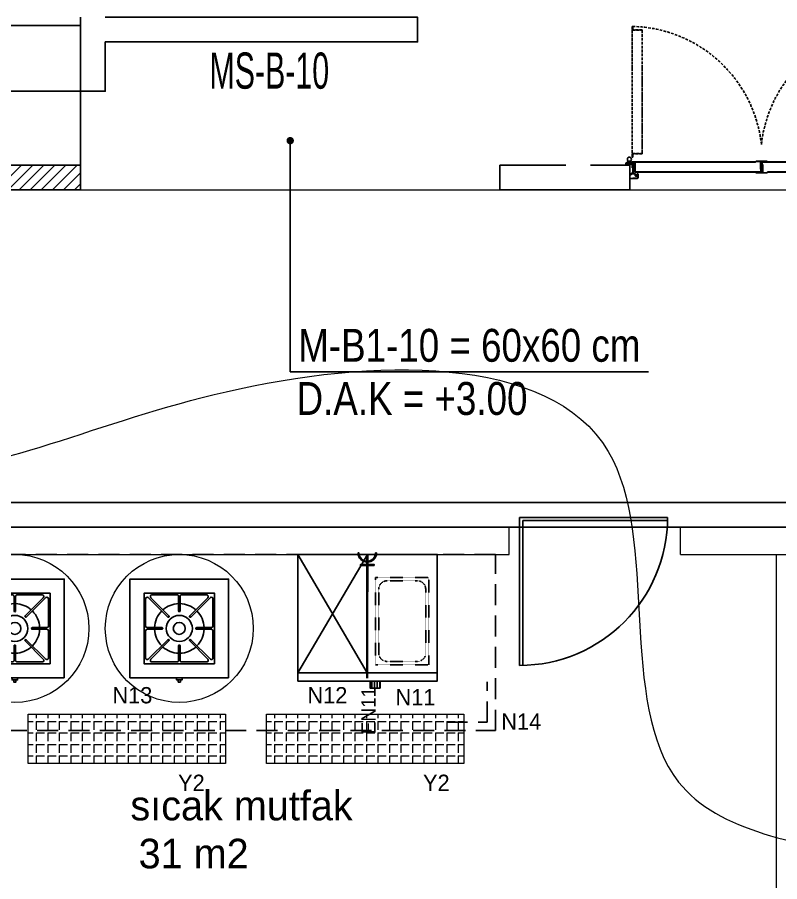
# Model space of a CAD drawing. Header units: centimetres. Extents: x -72470 to -43129, y -18750 to -16337.
# Drawn here: x -54532 to -54068, y -17000 to -16474 of the extents above; entities that cross this region are included whole.
import ezdxf

# ---------------------------------------------------------------- set-up
doc = ezdxf.new("R2010")
doc.units = ezdxf.units.CM
doc.header["$MEASUREMENT"] = 0
for name, pattern in [('11-021_3001-BLOK_B_ZEMIN_KAT$0$HIDDEN2', [4.7624999999999975, 3.174999999999998, -1.587499999999999]), ('Dashed', [0.0056444444656372, 0.0028222222328186, -0.0028222222328186]), ('DUZ', [0]), ('HIDDENX2', [19.049999999999997, 12.7, -6.349999999999998])]:
    doc.linetypes.add(name, pattern=pattern)
doc.layers.get('0').update_dxf_attribs({"linetype": 'DUZ', "lineweight": 0})
doc.layers.add('11-021_3001-BLOK_B_ZEMIN_KAT$0$2DALANNET', color=1, linetype='Continuous', plot=False)
for name, color, linetype in [('11-021_3001-BLOK_B_ZEMIN_KAT$0$2DDOSEMETARAMA', 8, 'Continuous'), ('11-021_3001-BLOK_B_ZEMIN_KAT$0$2DDUVAR', 3, 'Continuous'), ('11-021_3001-BLOK_B_ZEMIN_KAT$0$2DKAPI', 180, 'Continuous'), ('11-021_3001-BLOK_B_ZEMIN_KAT$0$2DTARAMA-DUVAR', 250, 'Continuous'), ('11-021_3001-BLOK_B_ZEMIN_KAT$0$2DTARAMA1', 253, 'Continuous'), ('11-021_3001-BLOK_B_ZEMIN_KAT$0$2DYAZI1', 212, 'Continuous'), ('11-021_3001-BLOK_B_ZEMIN_KAT$0$2DYAZI_SAFT', 212, 'Continuous'), ('ELEKTRİK', 10, 'Continuous'), ('kapı ABD', 55, 'Continuous'), ('S2000-002 Çizgi', 7, 'Continuous')]:
    doc.layers.add(name, color=color, linetype=linetype)
doc.layers.add('ELK', color=1, linetype='Continuous', lineweight=35)
doc.layers.add('TEFRIS', color=30, linetype='Continuous', lineweight=9)
doc.styles.add('11-021_3001-BLOK_B_ZEMIN_KAT$0$ARIAL', font='arial.ttf', dxfattribs={"width": 0.8})
doc.styles.add('11-021_3001-BLOK_B_ZEMIN_KAT$0$OLCU', font='arial.ttf', dxfattribs={"width": 0.8})
doc.styles.add('TAKSİM', font='GOTHIC.TTF', dxfattribs={"height": 20})
doc.dimstyles.new('11-021_3001-BLOK_B_ZEMIN_KAT$0$DIM100', dxfattribs={"dimscale": 90, "dimtxt": 0.25, "dimasz": 0.005, "dimexe": 0.04, "dimexo": 0.1, "dimgap": 0.05, "dimtad": 1, "dimrnd": 0.5, "dimdsep": 46, "dimtxsty": '11-021_3001-BLOK_B_ZEMIN_KAT$0$OLCU', "dimblk": '11-021_3001-BLOK_B_ZEMIN_KAT$0$WDIM', "dimcen": 0.09, "dimse1": 1, "dimse2": 1, "dimclrd": 256, "dimclre": 256, "dimclrt": 6, "dimadec": 0, "dimazin": 0, "dimtfac": 1, "dimtix": 1, "dimtmove": 1, "dimatfit": 2, "dimldrblk": '11-021_3001-BLOK_B_ZEMIN_KAT$0$WDIM', "dimfxl": 1, "dimtolj": 1, "dimarcsym": 0})

# ---------------------------------------------------------------- blocks, each defined once
blk = doc.blocks.new('11-021_3001-BLOK_B_ZEMIN_KAT$0$K-22')
at = {"layer": '11-021_3001-BLOK_B_ZEMIN_KAT$0$2DKAPI'}
for p, q in [((-1.359999900008915, 2.290000000000873), (-1.359999900008915, 1.5)), ((-1.359999900008915, 1.30000000000109), (-1.359999900008915, 1.100000000000362)), ((-1.059999900009642, 2.290000000000873), (-1.059999900009642, 1.5)), ((-1.059999900009642, 1.30000000000109), (-1.059999900009642, 1.100000000000362)), ((-0.2499999000101525, 2.440000000000509), (-0.9099999000100067, 2.440000000000509)), ((1.390000099991083, 0.9500000000007276), (-0.9099999000100067, 0.9500000000007276)), ((1.390000099991083, 0.6500000000014552), (-0.9099999000100067, 0.6500000000014552)), ((-0.7299999000097162, 0.9500000000007276), (-0.7299999000097162, 1.30000000000109)), ((-0.1482389756292832, 2.444115963049624), (-0.3680908695623657, 2.224264057662365)), ((0.6406736556655233, 2.808764555677043), (-0.1266695074828021, 2.041421352554606)), ((2.650000099989483, 1.700000000000725), (0.0147518524372572, 1.700000000000725)), ((1.390000099991083, 0.9500000000007276), (2.032287565552906, 0.9500000000007276)), ((1.5, 0.5), (1.5, -1.549999999999271)), ((1.800000000001088, 0.5), (1.800000000001088, -1.549999999999271)), ((2.164575231096023, 1.400000000001455), (2.650000099989483, 1.400000000001455)), ((2.800000099990937, 1.25), (2.800000099990937, -2)), ((3.100000099990211, 1.25), (3.100000099990211, -2)), ((76.80000000000109, 2.515000000001236), (76.32500000000073, 2.040000000000873)), ((76.8114213562385, 2.415000000000873), (76.39571067811812, 1.999289321882313)), ((76.80000000000109, 2.515000000001236), (83.375, 2.515000000001236)), ((76.8114213562385, 2.415000000000873), (83.375, 2.415000000000873)), ((79.39999999999962, 2.290000000000873), (79.39999999999962, -2.17819388603311)), ((79.5, 2.390000000001236), (83.27499999999962, 2.390000000001236)), ((79.5, 2.290000000000873), (79.5, -2.17819388603311)), ((79.5, 2.290000000000873), (83.27499999999962, 2.290000000000873)), ((79.80000000000109, 1.861806113967759), (79.5, 1.861806113967759)), ((79.5, 0.2218061139683414), (79.80000000000109, 0.2218061139683414)), ((79.57500000000073, 2.265000000001236), (83.37500000000182, 2.265000000001236)), ((79.57500000000073, 2.265000000001236), (79.57500000000073, 2.165000000000873)), ((79.57500000000073, 2.165000000000873), (83.37500000000182, 2.165000000000873)), ((79.80000000000109, 1.861806113967759), (79.80000000000109, -2.17819388603311)), ((80.39999999999961, 0.5353113425608172), (80.39999999999961, 1.940000000000509)), ((80.39999999999961, 0.3781938860338414), (80.39999999999961, -3.92180611396543)), ((80.70000000000073, 0.3781938860338414), (80.39999999999961, 0.3781938860338414)), ((80.47411809548973, 0.4387187599331811), (80.70000000000073, 0.3781938860338414)), ((80.5, 0.5353113425608172), (80.5, 1.970000000001164)), ((80.5, 0.5353113425608172), (80.72588190451098, 0.4747864686632969)), ((80.70000000000073, -4.349999999998543), (80.70000000000073, 0.3781938860338414)), ((80.80000000000109, -4.349999999998543), (80.80000000000109, 0.3781938860338414)), ((83.27499999999962, 2.390000000001236), (83.27499999999962, 2.290000000000873)), ((83.375, 2.415000000000873), (83.37500000000182, 2.265000000001236)), ((83.47500000000038, 2.415000000000873), (83.47500000000038, 2.265000000001236)), ((156.8999999000098, 1.25), (156.8999999000098, -2)), ((157.199999900009, 1.25), (157.199999900009, -2)), ((157.3499999000105, 1.700000000000725), (159.9852481475627, 1.700000000000725)), ((157.8354247689039, 1.400000000001455), (157.3499999000105, 1.400000000001455)), ((158.6099999000089, 0.9500000000007276), (157.9677124344471, 0.9500000000007276)), ((158.1999999999989, 0.5), (158.1999999999989, -1.549999999999271)), ((158.5, 0.5), (158.5, -1.549999999999271)), ((158.6099999000089, 0.9500000000007276), (160.90999990001, 0.9500000000007276)), ((158.6099999000089, 0.6500000000014552), (160.90999990001, 0.6500000000014552)), ((159.3593263443344, 2.808764555677043), (160.1266695074828, 2.041421352554606)), ((160.1482389756293, 2.444115963049624), (160.3680908695623, 2.224264057662365)), ((160.2499999000101, 2.440000000000509), (160.90999990001, 2.440000000000509)), ((160.7299999000097, 0.9500000000007276), (160.7299999000097, 1.30000000000109)), ((161.0599999000096, 2.290000000000873), (161.0599999000096, 1.5)), ((161.0599999000096, 1.30000000000109), (161.0599999000096, 1.100000000000362)), ((161.3599999000089, 2.290000000000873), (161.3599999000089, 1.5)), ((161.3599999000089, 1.30000000000109), (161.3599999000089, 1.100000000000362)), ((1.800000000001088, -1.549999999999271), (1.5, -1.549999999999271)), ((3.100000099990211, -2), (2.800000099990937, -2)), ((76.70000000000255, -4.474999999998543), (76.7000000000007, -4.324999999998905)), ((80.60000000000036, -4.224999999998543), (76.80000000000109, -4.224999999998543)), ((80.60000000000036, -4.324999999998905), (76.80000000000109, -4.324999999998905)), ((76.80000000000109, -4.474999999998543), (76.80000000000109, -4.324999999998905)), ((83.3635786437626, -4.474999999998543), (76.80000000000109, -4.474999999998543)), ((83.375, -4.574999999998908), (76.80000000000109, -4.574999999998908)), ((80.70000000000073, -4.349999999998543), (76.89999999999962, -4.349999999998543)), ((76.89999999999962, -4.449999999998908), (76.89999999999962, -4.349999999998543)), ((80.70000000000073, -4.449999999998908), (76.89999999999962, -4.449999999998908)), ((79.70000000000073, -2.335311342560089), (79.47411809548977, -2.274786468660749)), ((79.5, -2.17819388603311), (79.80000000000109, -2.17819388603311)), ((79.72588190451097, -2.238718759930634), (79.5, -2.17819388603311)), ((79.70000000000073, -2.335311342560089), (79.70000000000073, -3.999999999998181)), ((79.80000000000109, -0.3781938860320224), (80.39999999999961, -0.3781938860320224)), ((79.80000000000109, -0.6281938860320225), (80.39999999999961, -0.6281938860320225)), ((79.80000000000109, -1.921943872519475), (80.39999999999961, -1.346943926573658)), ((79.80000000000109, -2.335311342560089), (79.80000000000109, -3.999999999998181)), ((80.39999999999961, -1.771806113965793), (80.70000000000073, -1.771806113965793)), ((80.39999999999961, -3.92180611396543), (80.70000000000073, -3.92180611396543)), ((80.60000000000036, -4.324999999998905), (80.60000000000036, -4.224999999998543)), ((83.3635786437626, -4.474999999998543), (83.77928932188117, -4.059289321879986)), ((83.375, -4.574999999998908), (83.85000000000038, -4.099999999998543)), ((156.8999999000098, -2), (157.199999900009, -2)), ((158.1999999999989, -1.549999999999271), (158.5, -1.549999999999271)), ((2.000000099989847, -8), (0, -8)), ((157.9999999000101, -8), (160, -8))]:
    blk.add_line(p, q, dxfattribs=at)
at = {"layer": '11-021_3001-BLOK_B_ZEMIN_KAT$0$2DKAPI', "lineweight": -2}
for points in [[(3.399999999999636, -5.399999999999636), (3.399999999999636, -6.099999999998545, 0.4142135623730951), (3.600000000000362, -6.299999999999272), (4.399999999999637, -6.299999999999272, 0.4945646170043649), (4.592946919385211, -6.047355092363433), (4.59294690000024, -6.04735509999955), (4.410579620924182, -5.378967361453756, -1.142909286166664), (5.000000000001818, -5.299999999999272), (5, -7.599999999998545, -0.4142135623730871), (4.600000000000362, -8), (2, -8), (2, -7.799999999999272), (4.600000000000362, -7.799999999999272, 0.4142135623730769), (4.800000000001088, -7.599999999998545), (4.800000000001088, -5.299999999999272, 1.142909286166394), (4.603526540307938, -5.326322453816827), (4.78589384652696, -5.994710213157302, -0.4945645940809531), (4.399999999999637, -6.5), (3.600000000000362, -6.5, -0.4142135623730951), (3.199999999998908, -6.099999999998545), (3.199999999998908, -5.399999999999636, 0.4142135623730784), (3, -5.199999999998908), (2.199999999998908, -5.199999999998908, -0.3884729073062296), (1.801571681649875, -4.83542421680613), (1.805652226817983, -4.832132275398177), (1.800858313074058, -4.826189955258087, -0.0163819052192168), (1.800000000001088, -4.799999999999272), (1.800000000001088, 0.5803847000006499, -0.2679492246572428), (1.999999991667206, 0.9267949144323208, 0.7673270070872636), (1.899999999999636, 1.30000000000109), (-2.100000000000362, 1.30000000000109, 0.4142135623730974), (-2.30000000000109, 1.100000000000362), (-2.30000000000109, 0.5), (-2.499999999998181, 0.5), (-2.499999999998181, 1.100000000000362, -0.4142135623731005), (-2.100000000000362, 1.5), (1.899999999999636, 1.5, -0.7673271923644284), (2.100000008331333, 0.7535897855686926, 0.2679492053215695), (2.000000000001818, 0.5803847000006499), (2.000000000001818, -4.799999999999272, 0.4142135623730784), (2.199999999998908, -5), (3, -5, -0.4142135623731117)], [(156.6000000000003, -5.399999999999636), (156.6000000000003, -6.099999999998545, -0.4142135623730951), (156.3999999999996, -6.299999999999272), (155.6000000000003, -6.299999999999272, -0.4945646170043649), (155.4070530806148, -6.047355092363433), (155.4070530999997, -6.04735509999955), (155.5894203790758, -5.378967361453756, 1.142909286166664), (154.9999999999982, -5.299999999999272), (155, -7.599999999998545, 0.4142135623730871), (155.3999999999996, -8), (158, -8), (158, -7.799999999999272), (155.3999999999996, -7.799999999999272, -0.4142135623730769), (155.1999999999989, -7.599999999998545), (155.1999999999989, -5.299999999999272, -1.142909286166394), (155.396473459692, -5.326322453816827), (155.214106153473, -5.994710213157302, 0.4945645940809531), (155.6000000000003, -6.5), (156.3999999999996, -6.5, 0.4142135623730951), (156.8000000000011, -6.099999999998545), (156.8000000000011, -5.399999999999636, -0.4142135623730784), (157, -5.199999999998908), (157.8000000000011, -5.199999999998908, 0.3884729073062296), (158.1984283183501, -4.83542421680613), (158.194347773182, -4.832132275398177), (158.1991416869259, -4.826189955258087, 0.0163819052192168), (158.1999999999989, -4.799999999999272), (158.1999999999989, 0.5803847000006499, 0.2679492246572428), (158.0000000083328, 0.9267949144323208, -0.7673270070872636), (158.1000000000003, 1.30000000000109), (162.1000000000003, 1.30000000000109, -0.4142135623730974), (162.3000000000011, 1.100000000000362), (162.3000000000011, 0.5), (162.4999999999982, 0.5), (162.4999999999982, 1.100000000000362, 0.4142135623731005), (162.1000000000003, 1.5), (158.1000000000003, 1.5, 0.7673271923644284), (157.8999999916686, 0.7535897855686926, -0.2679492053215695), (157.9999999999982, 0.5803847000006499), (157.9999999999982, -4.799999999999272, -0.4142135623730784), (157.8000000000011, -5), (157, -5, 0.4142135623731117)]]:
    blk.add_lwpolyline(points, format="xyb", close=True, dxfattribs=at)
at = {"layer": '11-021_3001-BLOK_B_ZEMIN_KAT$0$2DKAPI'}
for points in [[(55, -4.099999999998543), (55, -4.099999999998543), (3.220000099989191, -4.099999999998543, -0.4142135623730951), (3.100000099990211, -3.979999999999563), (3.100000099990211, 1.75, 0.4142135623730721), (2.970000099989191, 1.880000000001015), (1.120000099990644, 1.880000000001015, 1), (1.120000099990644, 1.860000000000581), (2.965000099989993, 1.860000000000581, -1), (2.965000099989993, 1.700000000000725), (1.120000099990644, 1.700000000000725, -1), (1.120000099990644, 2.040000000000873), (55, 2.040000000000873)], [(55, 1.970000000001164), (55, 1.970000000001164), (1.120000099990644, 1.970000000001164, 1), (1.120000099990644, 1.770000000000436), (2.965000099989993, 1.770000000000436, 1), (2.965000099989993, 1.79000000000087), (1.120000099990644, 1.79000000000087, -1), (1.120000099990644, 1.950000000000725), (2.970000099989191, 1.950000000000725, -0.4142135623730951), (3.170000099989918, 1.75), (3.170000099989918, -3.979999999999563, 0.4142135623730951), (3.220000099989191, -4.029999999998834), (55, -4.029999999998834)], [(83.85000000000038, -4.099999999998543), (156.7799999000108, -4.099999999998543, 0.4142135623730951), (156.8999999000098, -3.979999999999563), (156.8999999000098, 1.75, -0.4142135623730721), (157.0299999000108, 1.880000000001015), (158.8799999000093, 1.880000000001015, -1), (158.8799999000093, 1.860000000000581), (157.0349999000082, 1.860000000000581, 1), (157.0349999000082, 1.700000000000725), (158.8799999000093, 1.700000000000725, 1), (158.8799999000093, 2.040000000000873), (80.5, 2.040000000000873)], [(80.5, 1.970000000001164), (158.8799999000093, 1.970000000001164, -1), (158.8799999000093, 1.770000000000436), (157.0349999000082, 1.770000000000436, -1), (157.0349999000082, 1.79000000000087), (158.8799999000093, 1.79000000000087, 1), (158.8799999000093, 1.950000000000725), (157.0299999000108, 1.950000000000725, 0.4142135623730951), (156.82999990001, 1.750000000001818), (156.82999990001, -3.979999999999563, -0.4142135623730951), (156.7799999000108, -4.029999999998834), (83.85000000000038, -4.029999999998834)]]:
    blk.add_lwpolyline(points, format="xyb", dxfattribs=at)
for points in [[(2.000000099989847, 0.5803847577299166), (2.180000099990138, 0.5803847577299166), (2.180000099990138, -1.419615242270083), (2.000000099989847, -1.419615242270083)], [(157.9999999000101, 0.5803847577299166), (157.8199999000098, 0.5803847577299166), (157.8199999000098, -1.419615242270083), (157.9999999000101, -1.419615242270083)]]:
    blk.add_lwpolyline(points, close=True, dxfattribs=at)
for points in [[(76.32500000000073, 2.040000000000873), (55, 2.040000000000873)], [(55, 1.970000000001164), (76.32500000000073, 1.970000000001164)], [(79.70000000000073, -4.029999999998834), (55, -4.029999999998834)], [(55, -4.099999999998543), (79.70000000000073, -4.099999999998543)]]:
    blk.add_lwpolyline(points, dxfattribs=at)
for points in [[(0.1940188268181373, -5.890280175397493), (0.0056522268187109, -5.656789275399205), (1.617285526817795, -4.598641375398074), (1.800858313074058, -4.826189955258087, 0.0057888035187655), (1.801571681649875, -4.83542421680613)], [(159.8059811731818, -5.890280175397493), (159.9943477731813, -5.656789275399205), (158.3827144731821, -4.598641375398074), (158.1991416869259, -4.826189955258087, -0.0057888035187655), (158.1984283183501, -4.83542421680613)]]:
    blk.add_lwpolyline(points, format="xyb", close=True, dxfattribs=at)
for centre in [(-0.2499999000101525, 3.700000000000727), (-0.2499999000101525, 3.700000000000727), (160.2499999000101, 3.700000000000727), (160.2499999000101, 3.700000000000727)]:
    blk.add_circle(centre, 1.26, dxfattribs=at)
for centre, radius, start, end in [((-0.9099999000100067, 2.290000000000873), 0.45, 107.0781570167252, 180), ((-0.9099999000100067, 1.100000000000362), 0.45, 180, 270), ((-0.9099999000100067, 2.290000000000873), 0.15, 90, 180), ((-0.9099999000100067, 1.100000000000362), 0.15, 180, 270), ((0.0147518524372572, 1.900000000001455), 0.5, 135.0000014923414, 233.1301023541299), ((0.0147518524372572, 1.900000000001455), 0.2, 135.0000014923414, 270), ((1.350000000000362, 0.5), 0.45, 0, 90), ((1.350000000000362, 0.5), 0.15, 0, 90), ((2.650000099989483, 1.25), 0.45, 0, 90), ((2.650000099989483, 1.25), 0.15, 0, 90), ((76.32500000000073, 2.070000000001524), 0.1, 270, 314.9999999998709), ((79.5, 2.290000000000873), 0.1, 90, 180), ((80.5, 1.940000000000509), 0.1, 90, 180), ((80.5, 0.5353113425608172), 0.1, 180, 255.0000000000056), ((80.70000000000073, 0.3781938860338414), 0.1, 0, 75.00000000000556), ((83.375, 2.415000000000873), 0.1, 0, 90), ((83.37500000000182, 2.265000000001236), 0.1, 270, 0), ((157.3499999000105, 1.25), 0.45, 90, 180), ((157.3499999000105, 1.25), 0.15, 90, 180), ((158.6499999999996, 0.5), 0.45, 90, 180), ((158.6499999999996, 0.5), 0.15, 90, 180), ((159.9852481475627, 1.900000000001455), 0.2, 270, 44.99999850765855), ((159.9852481475627, 1.900000000001455), 0.5, 306.8698976458701, 44.99999850765855), ((160.90999990001, 2.290000000000873), 0.15, 0, 90), ((160.90999990001, 1.100000000000362), 0.45, 270, 0), ((160.90999990001, 1.100000000000362), 0.15, 270, 0), ((160.90999990001, 2.290000000000873), 0.45, 0, 72.9218429832748), ((1.805652226817983, -4.832132275398177), 0.3, 218.8945269999173, 292.0243129999457), ((76.80000000000109, -4.324999999998905), 0.1, 90, 180), ((76.80000000000109, -4.474999999998543), 0.1, 180, 270), ((79.5, -2.17819388603311), 0.1, 180, 255.0000000000056), ((79.70000000000073, -3.999999999998181), 0.1, 270, 0), ((79.70000000000073, -2.335311342560089), 0.1, 0, 75.00000000000556), ((80.70000000000073, -4.349999999998543), 0.1, 270, 0), ((83.85000000000038, -4.129999999999199), 0.1, 90, 134.999999999871), ((158.194347773182, -4.832132275398177), 0.3, 247.9756870000544, 321.1054730000827), ((0.0056522268187109, -5.656789275399205), 0.3, 270, 308.8945270000272), ((159.9943477731813, -5.656789275399205), 0.3, 231.1054729999729, 270)]:
    blk.add_arc(centre, radius, start, end, dxfattribs=at)
at = {"layer": '11-021_3001-BLOK_B_ZEMIN_KAT$0$2DTARAMA1', "linetype": '11-021_3001-BLOK_B_ZEMIN_KAT$0$HIDDEN2', "ltscale": 0.5}
for points in [[(7.550000099989117, 59.24999990001015), (7.550000099990938, 82.16319626546829, 0.4142135623730951), (7.430000099991955, 82.28319626546727), (1.700000099992394, 82.28319626546727, -0.4142135623730721), (1.570000099991375, 82.41319626546829), (1.570000099991375, 84.26319626546865, -1), (1.59000009999181, 84.26319626546865), (1.59000009999181, 82.41819626546749, 1), (1.750000099991666, 82.41819626546749), (1.750000099991666, 84.26319626546865, 1), (1.41000009999152, 84.26319626546865), (1.4100000999897, 59.24999990001015)], [(1.48000009998941, 59.24999990001015), (1.480000099991226, 84.26319626546865, -1), (1.680000099991955, 84.26319626546865), (1.680000099991955, 82.41819626546749, -1), (1.66000009999152, 82.41819626546749), (1.66000009999152, 84.26319626546865, 1), (1.500000099991666, 84.26319626546865), (1.500000099991666, 82.41319626546829, 0.4142135623730951), (1.700000099992394, 82.21319626546756), (7.430000099991955, 82.21319626546756, -0.4142135623730951), (7.480000099991227, 82.16319626546829), (7.480000099989411, 59.24999990001015)], [(152.449999900009, 59.24999990001015), (152.4499999000072, 82.16319626546829, -0.4142135623730951), (152.569999900006, 82.28319626546727), (158.2999999000058, 82.28319626546727, 0.4142135623730721), (158.4299999000068, 82.41319626546829), (158.4299999000068, 84.26319626546865, 1), (158.4099999000063, 84.26319626546865), (158.4099999000063, 82.41819626546749, -1), (158.2499999000065, 82.41819626546749), (158.2499999000065, 84.26319626546865, -1), (158.5899999000066, 84.26319626546865), (158.5899999000085, 59.24999990001015)], [(158.5199999000088, 59.24999990001015), (158.5199999000069, 84.26319626546865, 1), (158.3199999000061, 84.26319626546865), (158.3199999000061, 82.41819626546749, 1), (158.3399999000066, 82.41819626546749), (158.3399999000066, 84.26319626546865, -1), (158.4999999000065, 84.26319626546865), (158.4999999000065, 82.41319626546829, -0.4142135623730951), (158.2999999000058, 82.21319626546756), (152.569999900006, 82.21319626546756, 0.4142135623730951), (152.5199999000069, 82.16319626546829), (152.5199999000087, 59.24999990001015)], [(7.550000099989117, 59.24999990001015), (7.550000099990938, 59.24999990001015), (7.550000099990938, 7.170000000001892, -0.4142135623730951), (7.430000099988318, 7.050000000001089), (1.700000099988755, 7.050000000001089, 0.4142135623730721), (1.570000099989553, 6.920000000001892), (1.570000099989553, 5.069999999999708, 1), (1.590000099988174, 5.069999999999708), (1.590000099988174, 6.915000000000872, -1), (1.750000099988028, 6.915000000000872), (1.750000099989844, 5.069999999999708, -1), (1.4100000999897, 5.069999999999708), (1.4100000999897, 59.24999990001015)], [(1.48000009998941, 59.24999990001015), (1.48000009998941, 59.24999990001015), (1.48000009998941, 5.069999999999708, 1), (1.680000099988316, 5.069999999999708), (1.680000099988316, 6.915000000000872, 1), (1.6600000999897, 6.915000000000872), (1.6600000999897, 5.069999999999708, -1), (1.500000099989844, 5.069999999999708), (1.500000099989844, 6.920000000001892, -0.4142135623730951), (1.700000099988755, 7.120000000000798), (7.430000099988318, 7.120000000000798, 0.4142135623730951), (7.480000099989411, 7.170000000001892), (7.480000099989411, 59.24999990001015)], [(152.449999900009, 59.24999990001015), (152.4499999000072, 59.24999990001015), (152.4499999000072, 7.170000000001892, 0.4142135623730951), (152.5699999000098, 7.050000000001089), (158.2999999000094, 7.050000000001089, -0.4142135623730721), (158.4299999000086, 6.920000000001892), (158.4299999000086, 5.069999999999708, -1), (158.40999990001, 5.069999999999708), (158.40999990001, 6.915000000000872, 1), (158.2499999000101, 6.915000000000872), (158.2499999000083, 5.069999999999708, 1), (158.5899999000085, 5.069999999999708), (158.5899999000085, 59.24999990001015)], [(158.5199999000088, 59.24999990001015), (158.5199999000088, 59.24999990001015), (158.5199999000088, 5.069999999999708, -1), (158.3199999000098, 5.069999999999708), (158.3199999000098, 6.915000000000872, -1), (158.3399999000085, 6.915000000000872), (158.3399999000085, 5.069999999999708, 1), (158.4999999000083, 5.069999999999708), (158.4999999000083, 6.920000000001892, 0.4142135623730951), (158.2999999000094, 7.120000000000798), (152.5699999000098, 7.120000000000798, -0.4142135623730951), (152.5199999000087, 7.170000000001892), (152.5199999000087, 59.24999990001015)]]:
    blk.add_lwpolyline(points, format="xyb", dxfattribs=at)
for centre, radius, start, end in [((-0.2499999000101525, 3.700000000001636), 80.75397788957945, 6.404534620221742, 88.69874516657198), ((160.2499999000101, 3.699999999999818), 80.75397788958182, 91.301254833428, 173.5954653797235)]:
    blk.add_arc(centre, radius, start, end, dxfattribs=at)
blk = doc.blocks.new('11-021_3001-BLOK_B_ZEMIN_KAT$0$_Dot')
at = {"color": 0, "linetype": 'ByBlock', "lineweight": -2}
blk.add_line((-0.5, 0), (-1, 0), dxfattribs=at)
at = {"color": 0, "linetype": 'ByBlock', "const_width": 0.5}
blk.add_lwpolyline([(-0.25, 0, 1), (0.25, 0, 1)], format="xyb", close=True, dxfattribs=at)
blk = doc.blocks.new('11-021_3001-BLOK_B_ZEMIN_KAT$0$WDIM')
for p, q in [((0, -20), (0, 20.00000000000364)), ((-7.071067811863031, -7.071067811863031), (7.071067811863031, 7.071067811863031)), ((-15, 3.638e-12), (15, 0))]:
    blk.add_line(p, q)
blk = doc.blocks.new('rtyjjkw5')
at = {"layer": 'kapı ABD', "color": 7}
for p, q in [((-2, 2), (-2, 90)), ((0, 0), (0, 90)), ((-2, 2), (-90, 2)), ((0, 0), (-90, 0))]:
    blk.add_line(p, q, dxfattribs=at)
blk.add_arc((0, 0), 90, 90, 180, dxfattribs=at)
blk = doc.blocks.new('A$C73A43FF4')
at = {"layer": 'S2000-002 Çizgi'}
for p, q in [((13.34577886293937, 53.03139443360123), (28.55210496410746, 53.03139443360123)), ((46.65417840822739, 53.03139443360123), (31.44785221053462, 53.03139443360123)), ((51.42857945591639, 11.19582252253531), (51.42857945591639, 54.05296537953472)), ((9.536685745409159, 50.63877369850342), (9.536685745409159, 34.07226762251048)), ((11.10751322696978, 51.39028234246689), (23.07058826042612, 39.50277661389737)), ((12.74025950458781, 51.3146366431447), (23.67622557221239, 40.25452463962574)), ((29.51735401407404, 52.06614528710814), (29.51735401407404, 43.20446092698512)), ((30.48260316056712, 52.06614528710814), (30.48260316056712, 43.20446092698512)), ((47.25969776657804, 51.3146366431447), (36.32373169895436, 40.25452463962574)), ((48.89244404419696, 51.39028234246689), (36.92936901073972, 39.50277661389737)), ((50.46333040594982, 50.63877369850342), (50.46333040594982, 34.07226762251048)), ((23.74927899868453, 39.5758301368969), (23.74927899868453, 39.57606585071517)), ((36.25067827248131, 39.5758301368969), (36.25067827248131, 39.57606585071517)), ((10.50193479537665, 33.10701847601922), (19.51255649145241, 33.10701847601922)), ((10.50193479537665, 32.14176942605082), (19.51255649145241, 32.14176942605082)), ((10.50193479537665, 32.14176932952614), (19.51255649145241, 32.14176932952614)), ((49.49808125945674, 33.10701847601922), (40.48740068318875, 33.10701847601922)), ((49.49808125945674, 32.14176942605082), (40.48740068318875, 32.14176942605082)), ((49.49808125945674, 32.14176932952614), (40.48740068318875, 32.14176932952614)), ((9.536685745409159, 14.61001420356661), (9.536685745409159, 31.17652027955955)), ((50.46333040594982, 14.61001420356661), (50.46333040594982, 31.17652027955955)), ((11.10751322696978, 13.85850555960314), (23.07058826042612, 25.74601128817267)), ((12.74025950458781, 13.93415125892534), (23.67622557221239, 24.99426326244429)), ((23.74927899868453, 25.67295776517312), (23.74927899868453, 25.67272205135487)), ((29.51735401407404, 13.18264261496006), (29.51735401407404, 22.04432697508492)), ((30.48260316056712, 13.18264261496006), (30.48260316056712, 22.04432697508492)), ((36.25067827248131, 25.67295776517312), (36.25067827248131, 25.67272205135487)), ((47.25969776657804, 13.93415125892534), (36.32373169895436, 24.99426326244429)), ((48.89244404419696, 13.85850555960314), (36.92936901073972, 25.74601128817267)), ((8.57143659891699, 11.19582252253531), (51.42857945591639, 11.19582252253531)), ((13.34577886293937, 12.2173934684688), (28.55210496410746, 12.2173934684688)), ((46.65417840822739, 12.2173934684688), (31.44785221053462, 12.2173934684688))]:
    blk.add_line(p, q, dxfattribs=at)
for points in [[(60.00000802731665, 2.624393951135061), (60.00000802731665, 62.62439395093497), (8.027516742e-06, 62.62439395093497), (8.027516742e-06, 2.624393951135061)], [(51.42857945591639, 11.19582252253531), (51.42857945591639, 54.05296537953472), (8.57143659891699, 54.05296537953472), (8.57143659891699, 11.19582252253531)], [(51.42857945591639, 11.19582252253531), (8.57143659891699, 11.19582252253531), (8.57143659891699, 54.05296537953472), (51.42857945591639, 54.05296537953472)], [(51.42857945591639, 11.19582252253531), (8.57143659891699, 11.19582252253531), (8.57143659891699, 54.05296537953472), (51.42857945591639, 54.05296537953472)], [(28.35975802741632, 2.624393951135061), (31.64025802741708, 2.624393951135061), (31.64025802741708, 1.312193951134759), (28.35975802741632, 1.312193951134759)], [(29.34390802741655, 1.312193951134759), (30.65610802741685, 1.312193951134759), (30.65610802741685, -6.0488655436e-06), (29.34390802741655, -6.0488655436e-06)]]:
    blk.add_lwpolyline(points, close=True, dxfattribs=at)
for radius in [7.928277897756767, 3.642563612056767]:
    blk.add_circle((29.99997863558292, 32.62439395103502), radius, dxfattribs=at)
for centre, radius, start, end in [((13.34577886293937, 52.06614528710814), 0.9652491464924421, 90.00000299998466, 231.147999999975), ((28.55210496410746, 52.06614528710814), 0.9652491464924421, 359.9999950000255, 89.99999700001536), ((31.44785221053462, 52.06614528710814), 0.9652491464924421, 89.99999700001536, 180), ((46.65417840822739, 52.06614528710814), 0.9652491464924421, 308.852000000025, 89.99999700001536), ((10.50187601171001, 50.63877369850342), 0.9652491464924421, 51.148000999984, 180.0000049999744), ((29.99997863558292, 32.62439395103502), 15.0711350405901, 91.83510280836585, 131.3747573071069), ((29.99997863558292, 32.62439395103502), 15.0711350405901, 48.62524269289312, 88.16489755877983), ((49.49808125945674, 50.63877369850342), 0.9652491464924421, 359.9999950000255, 128.851999000016), ((29.99997863558292, 32.62439395103502), 15.0711350405901, 135.2010502838732, 178.1648975588335), ((29.99997863558292, 43.20446092698512), 0.4826245249837685, 180, 269.9999990000051), ((29.99997863558292, 43.20446092698512), 0.4826245249837685, 269.9999990000051, 359.9999950000255), ((29.99997863558292, 32.62439395103502), 15.0711350405901, 1.835102441166419, 44.79894971612678), ((23.37340686805692, 39.87864884105147), 0.4826245249837685, 231.1534640000196, 321.1356869999592), ((23.37340686805692, 39.87864884105147), 0.4826245249837685, 321.1470799999462, 51.14044700000023), ((36.62655040310982, 39.87864884105147), 0.4826245249837685, 128.8595529999997, 218.8529200000538), ((36.62655040310982, 39.87864884105147), 0.4826245249837685, 218.8643130000408, 308.8465359999805), ((10.50193479537665, 34.07226762251048), 0.9652491464924421, 180, 269.9999990000051), ((10.50193479537665, 31.17652027955955), 0.9652491464924421, 90.00000099999487, 180), ((29.99997863558292, 32.62439395103502), 15.0711350405901, 181.8351028083154, 224.7989497161268), ((19.51255649145241, 32.62439395103502), 0.4826245249837685, 269.9999990000051, 359.9999950000255), ((19.51255649145241, 32.62439395103502), 0.4826245249837685, 359.9999950000255, 89.99999700001536), ((40.48740068318875, 32.62439395103502), 0.4826245249837685, 89.99999700001536, 180), ((40.48740068318875, 32.62439395103502), 0.4826245249837685, 180, 269.9999990000051), ((29.99997863558292, 32.62439395103502), 15.0711350405901, 315.2010502838733, 358.1648971916846), ((49.49808125945674, 34.07226762251048), 0.9652491464924421, 269.9999990000051, 359.9999950000255), ((49.49808125945674, 31.17652027955955), 0.9652491464924421, 4.9999744481e-06, 90.00000099999487), ((29.99997863558292, 32.62439395103502), 15.0711350405901, 228.6252426928931, 268.1648971916342), ((23.37340686805692, 25.37013906101857), 0.4826245249837685, 38.86431300004075, 128.8465359999804), ((23.37340686805692, 25.37013906101857), 0.4826245249837685, 308.8595529999999, 38.85292000005379), ((29.99997863558292, 22.04432697508492), 0.4826245249837685, 90.00000099999487, 180), ((29.99997863558292, 22.04432697508492), 0.4826245249837685, 4.9999744481e-06, 90.00000099999487), ((29.99997863558292, 32.62439395103502), 15.0711350405901, 271.8351024412202, 311.3747573071068), ((36.62655040310982, 25.37013906101857), 0.4826245249837685, 141.1470799999462, 231.1404470000002), ((36.62655040310982, 25.37013906101857), 0.4826245249837685, 51.1534640000196, 141.1356869999592), ((10.50187601171001, 14.61001420356661), 0.9652491464924421, 179.9999950000255, 308.851999000016), ((13.34577886293937, 13.18264261496006), 0.9652491464924421, 128.852000000025, 269.9999970000154), ((28.55210496410746, 13.18264261496006), 0.9652491464924421, 270.0000029999845, 4.9999744481e-06), ((31.44785221053462, 13.18264261496006), 0.9652491464924421, 180, 270.0000029999845), ((46.65417840822739, 13.18264261496006), 0.9652491464924421, 270.0000029999845, 51.14799999997504), ((49.49808125945674, 14.61001420356661), 0.9652491464924421, 231.148000999984, 4.9999744481e-06)]:
    blk.add_arc(centre, radius, start, end, dxfattribs=at)
blk = doc.blocks.new('A$C6B106424')
at = {"layer": 'S2000-002 Çizgi'}
h = blk.add_hatch(dxfattribs=at)
h.set_pattern_fill('LINE', color=256, scale=0.5, angle=90, style=0)
h.set_pattern_definition([(90, (-1215.703073314944, -3768.810531495854), (-1.587499999999999, 1e-16), [])])
h.paths.add_polyline_path([(50.05683666282857, 4.255045178198997), (43.91484436783867, 4.255045178198997), (43.91484436783867, -6.3195602706e-06), (50.05683666282857, -6.3195602706e-06)])
for p, q in [((1.62689138961e-05, 9.255045178198996), (42.35001626891381, 81.35504517819938)), ((1.62689138961e-05, 81.35504517819938), (42.20001626891371, 9.255045178198996)), ((42.20001626891371, 81.35504517819938), (42.20001626891371, 9.255045178198996)), ((1.62689138961e-05, 9.255045178198996), (84.70001626891371, 9.255045178198996))]:
    blk.add_line(p, q, dxfattribs=at)
for points in [[(1.62689138961e-05, 4.255045178198997), (84.70001626891371, 4.255045178198997), (84.70001626891371, 81.35504517819938), (1.62689138961e-05, 81.35504517819938)], [(50.05683666282857, -6.3195602706e-06), (43.91484436783867, -6.3195602706e-06), (43.91484436783867, 4.255045178198997), (50.05683666282857, 4.255045178198997)]]:
    blk.add_lwpolyline(points, close=True, dxfattribs=at)
at = {"layer": 'S2000-002 Çizgi', "linetype": 'Dashed'}
blk.add_lwpolyline([(47.20001626891371, 67.255045178199), (47.20001626891371, 14.255045178199), (79.70001626891371, 14.255045178199), (79.70001626891371, 67.255045178199)], close=True, dxfattribs=at)
blk.add_lwpolyline([(49.20001626891418, 60.255045178199), (49.20001626891418, 21.255045178199, 0.4142135623730982), (54.20001626891418, 16.255045178199), (72.70001626891371, 16.255045178199, 0.4142135623730951), (77.70001626891371, 21.255045178199), (77.70001626891371, 60.255045178199, 0.4142135623730951), (72.70001626891371, 65.255045178199), (54.20001626891418, 65.255045178199, 0.4142135623730951)], format="xyb", close=True, dxfattribs=at)
blk = doc.blocks.new('A$C50025146')
at = {"layer": 'ELEKTRİK'}
h = blk.add_hatch(color=256, dxfattribs=at)
edge = h.paths.add_edge_path()
edge.add_line((23.70435837441619, 11.25333161261187), (23.70435837441619, 10.69066721622039))
edge.add_ellipse((23.70435837441619, 5.626687648689767), major_axis=(3.580774291992597, -3.580774291992606), ratio=0.9999999999999413, start_angle=134.9999999999983, end_angle=314.9999999999983)
edge.add_line((23.70435837441619, 0.5627080811555061), (23.70435837441619, 4.368476402305532e-05))
edge.add_ellipse((23.70435837441619, 5.626687648689767), major_axis=(3.978638102213783, 3.978638102213774), ratio=0.9999999999999128, start_angle=45.0000000000025, end_angle=225.0000000000025, ccw=False)
for points in [[(6.940050297998823e-05, 5.345355450490388), (6.940050297998823e-05, 5.908019846885509), (22.50664525620232, 5.908019846885509), (22.50664525620232, 5.345355450490388)], [(16.0258407970905, 9.846670621633166), (16.5885051934838, 9.846670621633166), (16.5885051934838, 1.406704675742731), (16.0258407970905, 1.406704675742731)]]:
    blk.add_hatch(color=256, dxfattribs=at).paths.add_polyline_path(points)
at = {"layer": 'ELEKTRİK', "elevation": 4.798666618537076e-08}
blk.add_lwpolyline([(23.70435837441437, 4.368476402305532e-05), (23.70435837441619, 0.5627080811555061, -0.9999999999999944), (23.70435837441619, 10.69066721622039), (23.70435837441619, 11.25333161261187, 0.9999999999999944)], format="xyb", close=True, dxfattribs=at)
at = {"layer": 'ELEKTRİK'}
for points, elevation in [([(6.940050297998823e-05, 5.908019846885509), (22.50664525620232, 5.908019846885509), (22.50664525620232, 5.345355450490388), (6.940050297998823e-05, 5.345355450490388)], 4.794507297291503e-08), ([(16.0258407970905, 1.406704675742731), (16.0258407970905, 9.846670621633166), (16.5885051934838, 9.846670621633166), (16.5885051934838, 1.406704675742731)], 4.791194770819646e-08)]:
    blk.add_lwpolyline(points, close=True, dxfattribs=dict(at, elevation=elevation))

msp = doc.modelspace()

# ---------------------------------------------------------------- hatches: boundary and pattern name
h = msp.add_hatch()
h.set_pattern_fill('ANGLE', color=256, angle=270.0000000000001)
h.set_pattern_definition([(270, (-60401.44277708165, -14681.29706715363), (6.985, 1.297690322819841e-14), [5.079999999999997, -1.904999999999999]), (360, (-60401.44277708165, -14681.29706715363), (-1.21997471109608e-14, 6.985), [5.079999999999996, -1.904999999999999])])
h.paths.add_polyline_path([(-54404.99438140865, -16898.06966386759), (-54404.99438140865, -16928.06966386759), (-54524.99438140865, -16928.06966386759), (-54524.99438140865, -16898.06966386759)])
h = msp.add_hatch()
h.set_pattern_fill('ANGLE', color=256, angle=270.0000000000001)
h.set_pattern_definition([(270, (-60256.59000695471, -14681.29706715363), (6.985, 1.297690322819841e-14), [5.079999999999997, -1.904999999999999]), (360, (-60256.59000695471, -14681.29706715363), (-1.21997471109608e-14, 6.985), [5.079999999999996, -1.904999999999999])])
h.paths.add_polyline_path([(-54260.1416112817, -16898.06966386759), (-54260.1416112817, -16928.06966386759), (-54380.1416112817, -16928.06966386759), (-54380.1416112817, -16898.06966386759)])
at = {"layer": '11-021_3001-BLOK_B_ZEMIN_KAT$0$2DDOSEMETARAMA'}
h = msp.add_hatch(dxfattribs=at)
h.set_pattern_fill('_USER', color=256, scale=60, double=1, pattern_type=0)
h.set_pattern_definition([(2.197154778051754e-15, (-54793.18576900156, -16579.43709980408), (0, 60), []), (90, (-54793.18576900156, -16579.43709980408), (-60, 3.673940397442061e-15), [])])
h.paths.add_polyline_path([(-54493.18576900156, -16559.43709980408), (-54493.18576900156, -16479.43709981153), (-54793.18576900156, -16479.43709981153), (-54793.18576900156, -16559.43709980408)])
at = {"layer": '11-021_3001-BLOK_B_ZEMIN_KAT$0$2DTARAMA-DUVAR'}
h = msp.add_hatch(dxfattribs=at)
h.set_pattern_fill('ANSI31', color=256, scale=1.5)
h.set_pattern_definition([(45, (-54793.18576900156, -16579.43709980408), (-3.367596045400932, 3.367596045400933), [])])
h.paths.add_polyline_path([(-54493.18576900156, -16579.43709980408), (-54493.18576900159, -16564.43709980408), (-54793.18576900159, -16564.43709980408), (-54793.18576900156, -16579.43709980408)])

# ---------------------------------------------------------------- linework, layer by layer
for points in [[(-54524.99438140865, -16928.06966386759), (-54524.99438140865, -16898.06966386759), (-54404.99438140865, -16898.06966386759), (-54404.99438140865, -16928.06966386759)], [(-54380.1416112817, -16928.06966386759), (-54380.1416112817, -16898.06966386759), (-54260.1416112817, -16898.06966386759), (-54260.1416112817, -16928.06966386759)]]:
    msp.add_lwpolyline(points, close=True)
at = {"layer": '11-021_3001-BLOK_B_ZEMIN_KAT$0$2DALANNET'}
msp.add_lwpolyline([(-57048.18576900159, -16579.43572006086), (-56168.18576834591, -16579.43709980408), (-56168.18576834591, -16514.43709980408), (-56018.18576834591, -16514.43709980408), (-56018.18576827343, -16579.45470691253), (-52078.18576625978, -16579.43709980408), (-52078.18576620017, -16609.43710000524), (-50935.68576906119, -16609.43709986368), (-50935.68576906119, -18059.49870684454), (-51155.47988788282, -18059.49870684454), (-51155.47988788282, -16769.43709985623), (-57048.18576846515, -16769.43614782104)], close=True, dxfattribs=at)
at = {"layer": '11-021_3001-BLOK_B_ZEMIN_KAT$0$2DDOSEMETARAMA'}
msp.add_lwpolyline([(-54493.18576900156, -16564.43709980408), (-54493.18576900156, -16479.43709981153), (-54793.18576900156, -16479.43709981153), (-54793.18576900156, -16564.43709980408), (-54493.18576900156, -16564.43709980408)], close=True, dxfattribs=at)
at = {"layer": '11-021_3001-BLOK_B_ZEMIN_KAT$0$2DDUVAR'}
for p, q in [((-54238.18576900156, -16579.43709980408), (-54238.18576900156, -16564.43709980408)), ((-54183.18576858433, -16564.43709980408), (-54159.18576876314, -16564.43709980408)), ((-54159.18576876314, -16564.43709980408), (-54159.18576876314, -16579.43709980408)), ((-54159.18576876314, -16579.43709980408), (-54238.18576900156, -16579.43709980408))]:
    msp.add_line(p, q, dxfattribs=at)
for points in [[(-54478.18576900156, -16474.43709980408), (-54288.18576900156, -16474.43709980408), (-54288.18576900156, -16489.43709980408), (-54478.18576900156, -16489.43709980408), (-54478.18576900156, -16519.43709980408), (-54493.18576900156, -16519.43709980408), (-54493.18576900156, -16474.43709980408)], [(-54238.18576900156, -16564.43709980408), (-54198.18576858433, -16564.43709980408)], [(-53756.92335581413, -16784.43709981857), (-53756.92335581413, -16784.43709981857), (-54592.58381033397, -16784.45724884882), (-54592.58381033397, -16769.45724887862), (-54005.68576900156, -16769.43709986368), (-54005.68576900156, -16784.43709987858)]]:
    msp.add_lwpolyline(points, dxfattribs=at)
msp.add_lwpolyline([(-54793.18576900156, -16579.43709980408), (-54493.18576900156, -16579.43709980408), (-54493.18576900156, -16564.43709980408), (-54793.18576900156, -16564.43709980408)], close=True, dxfattribs=at)
at = {"layer": 'ELK', "color": 1}
msp.add_line((-54318.79967917451, -16876.16328150731), (-54318.79967917451, -16801.19287615021), dxfattribs=at)
at = {"layer": 'S2000-002 Çizgi', "linetype": 'HIDDENX2'}
msp.add_lwpolyline([(-54690.95160755456, -16908.06966386759), (-54240.95160755456, -16908.06966386759), (-54240.95160755456, -16800.95765326432), (-54690.95160755456, -16800.95765326432)], close=True, dxfattribs=at)
msp.add_lwpolyline([(-54270.53200647006, -16903.06966386759), (-54245.95160755456, -16903.06966386759), (-54245.95160755456, -16878.48926495209)], dxfattribs=at)
at = {"layer": 'TEFRIS', "color": 0, "linetype": 'Continuous'}
for p, q in [((-54232.62938520314, -16800.93750424938), (-54232.62938520314, -16784.4370997746)), ((-54128.33230343748, -16800.93750424938), (-54128.33230343748, -16784.4370997746)), ((-54070.11622187225, -16800.95765326433), (-54070.11622187225, -17119.16071674439))]:
    msp.add_line(p, q, dxfattribs=at)
msp.add_lwpolyline([(-54128.33230343748, -16800.93750424938), (-53448.18576918037, -16800.93750424938), (-53448.18576918037, -16784.4370997746), (-55371.23390606667, -16784.4370997746), (-55371.23390606667, -16800.93750424938), (-54232.62938520314, -16800.93750424938)], dxfattribs=at)
for centre in [(-54533.11329267373, -16845.97780227926), (-54433.11329267373, -16845.97780227926)]:
    msp.add_circle(centre, 45, dxfattribs=at)
msp.add_spline([(-56060.87015946682, -16879.1107291805), (-55907.01515002904, -16710.20838275738), (-55456.28523351447, -16710.20838275738), (-55230.92020253147, -16686.38876501936), (-54801.85992780881, -16714.53916635493), (-54608.99935951365, -16753.51664986497), (-54404.68316007323, -16702.06071705082), (-54172.33374947145, -16738.35878409295), (-54129.49687978232, -16939.38890786409), (-54006.51191926927, -16985.59990088514)], degree=3, dxfattribs=at)

# ---------------------------------------------------------------- block references
at = {"color": 4, "xscale": -1, "rotation": 270}
msp.add_blockref('rtyjjkw5', (-54226.22844286898, -16778.46284425574), dxfattribs=at)
at = {"layer": '11-021_3001-BLOK_B_ZEMIN_KAT$0$2DKAPI'}
msp.add_blockref('11-021_3001-BLOK_B_ZEMIN_KAT$0$K-22', (-54159.18576882275, -16564.43713996271), dxfattribs=at)
at = {"layer": 'ELEKTRİK', "rotation": 90.00000000000001}
msp.add_blockref('A$C50025146', (-54313.17299152582, -16823.75061654686, -4.794507297291503e-08), dxfattribs=at)
at = {"layer": 'S2000-002 Çizgi'}
for name, p in [('A$C6B106424', (-54360.99969544342, -16882.29254942758)), ('A$C73A43FF4', (-54563.11327130932, -16878.6021962303)), ('A$C73A43FF4', (-54463.11327130932, -16878.6021962303))]:
    msp.add_blockref(name, p, dxfattribs=at)

# ---------------------------------------------------------------- texts
at = {"style": 'TAKSİM'}
for s, height, p in [('N13', 9.9, (-54473.79458892933, -16891.52949620878, -0.0008635203109835583)), ('N12', 9.9, (-54355.21983593234, -16891.52949620878, -0.0008635203109835583)), ('N11', 9.9, (-54301.65675236283, -16892.75524802667, -0.0008635203109835583)), ('N14', 9.9, (-54237.34263538321, -16907.5791435026, -0.0008635203109835583)), ('Y2', 9.9, (-54433.85808241504, -16944.78765325796, -0.0008635203109835583)), ('Y2', 9.9, (-54284.93421709587, -16944.78765325796, -0.0008635203109835583)), ('sıcak mutfak', 18, (-54462.82414565008, -16962.65373356593)), ('31 m2', 18, (-54457.84494715607, -16991.85604849199))]:
    msp.add_text(s, height=height, dxfattribs=at).set_placement(p)
at = {"layer": '11-021_3001-BLOK_B_ZEMIN_KAT$0$2DYAZI1', "style": '11-021_3001-BLOK_B_ZEMIN_KAT$0$OLCU', "width": 0.8}
for s, p in [('M-B1-10 = 60x60 cm', (-54360.79882190617, -16683.85696644047)), ('D.A.K = +3.00', (-54361.80775247009, -16716.17751259068))]:
    msp.add_text(s, height=20, dxfattribs=at).set_placement(p)
at = {"layer": '11-021_3001-BLOK_B_ZEMIN_KAT$0$2DYAZI_SAFT', "style": '11-021_3001-BLOK_B_ZEMIN_KAT$0$ARIAL', "width": 0.6}
msp.add_text('MS-B-10', height=22, dxfattribs=at).set_placement((-54414.75716773661, -16517.84502935121))
at = {"layer": 'ELK', "color": 1, "style": 'TAKSİM'}
msp.add_text('EN11', height=8.64, rotation=90, dxfattribs=at).set_placement((-54313.71588993225, -16910.36392652149))

# ---------------------------------------------------------------- leaders
at = {"layer": '11-021_3001-BLOK_B_ZEMIN_KAT$0$2DYAZI1'}
msp.add_leader([(-54365.68576900156, -16549.43710314939), (-54365.68576900156, -16690.06071705082), (-54147.86475870998, -16690.06071705082)], dimstyle='11-021_3001-BLOK_B_ZEMIN_KAT$0$DIM100', override={"dimasz": 0.05, "dimldrblk": '11-021_3001-BLOK_B_ZEMIN_KAT$0$_Dot', "dimfxl": 0.2, "dimarcsym": 2}, dxfattribs=at)

doc.saveas('drawing.dxf')
